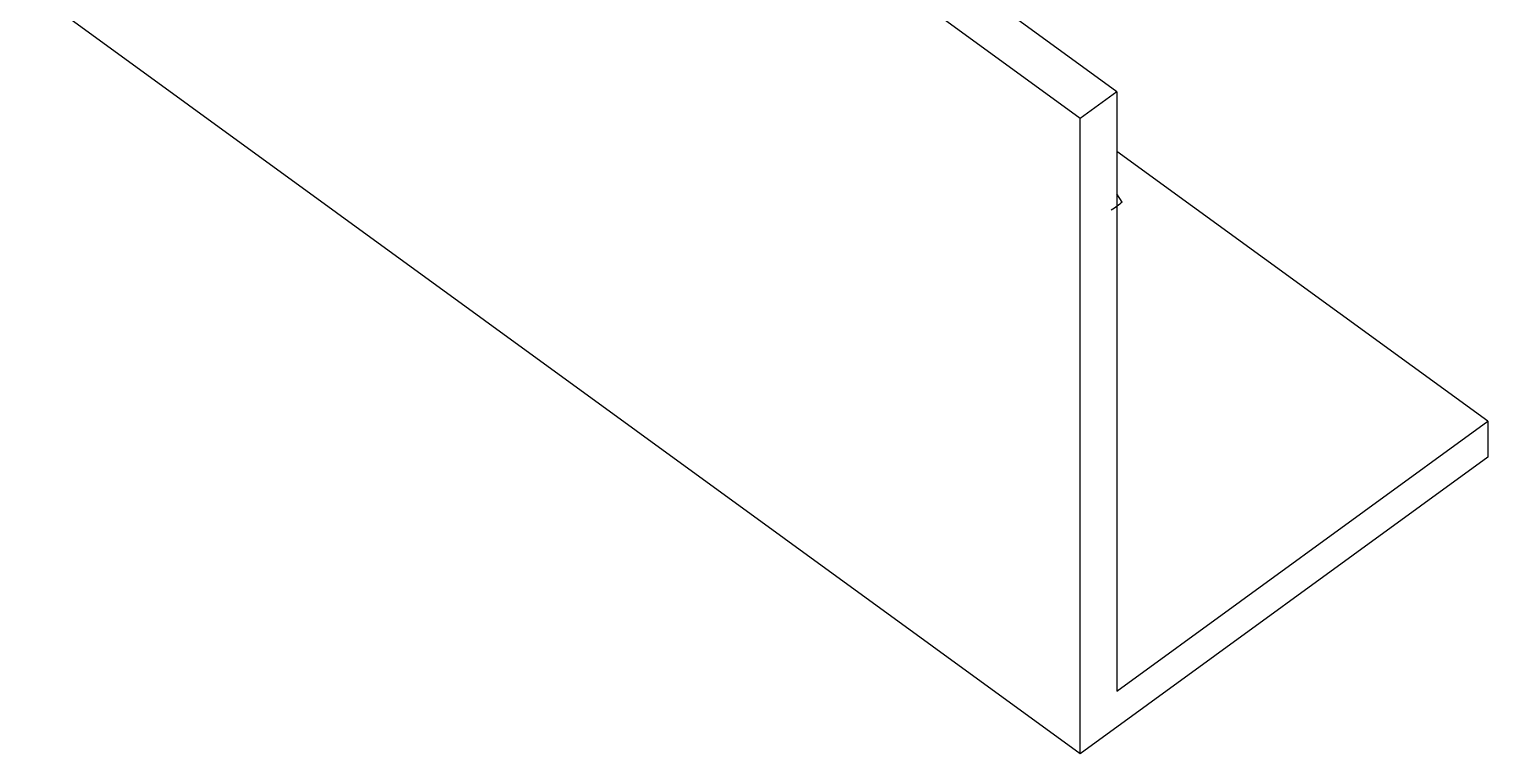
# Model space of a CAD drawing. Extents: x 0 to 478, y 0 to 515.
# Drawn here: x 0.1 to 478.5, y 0.1 to 237.7 of the extents above; entities that cross this region are included whole.
import ezdxf

# ---------------------------------------------------------------- set-up
doc = ezdxf.new("R2010")
doc.units = 0
doc.layers.get('0').update_dxf_attribs({"linetype": 'CONTINUOUS'})

msp = doc.modelspace()

# ---------------------------------------------------------------- linework, layer by layer
at = {"color": 0}
for p, q in [((356.866, 217.22), (12.152, 468.037)), ((344.816, 208.453), (0.101, 459.267)), ((344.816, 0.101), (0.101, 250.917)), ((356.866, 217.22), (344.816, 208.453)), ((356.866, 217.22), (356.866, 20.676)), ((344.816, 0.101), (344.816, 208.453)), ((478.49, 109.168), (356.866, 197.662)), ((358.549, 180.983), (356.866, 183.8)), ((356.866, 20.676), (478.49, 109.168)), ((478.49, 109.168), (478.49, 97.362)), ((478.49, 97.362), (344.816, 0.101))]:
    msp.add_line(p, q, dxfattribs=at)
msp.add_open_spline([(358.549, 180.983), (357.583, 180.183), (356.404, 179.325), (355.011, 178.41)], degree=3, dxfattribs=at)

doc.saveas('drawing.dxf')
